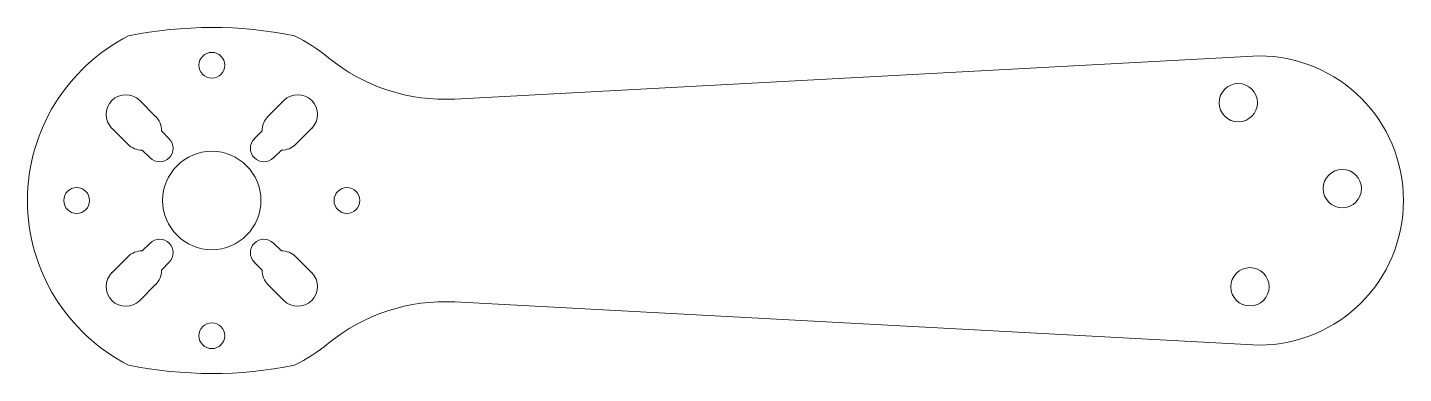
# Model space of a CAD drawing. Header units: millimetres. Extents: x -56 to 56, y -14 to 14.
import ezdxf

# ---------------------------------------------------------------- set-up
doc = ezdxf.new("R2010")
doc.units = ezdxf.units.MM

msp = doc.modelspace()

# ---------------------------------------------------------------- linework, layer by layer
at = {"color": 7, "linetype": 'Continuous', "lineweight": 15}
for p, q in [((44.24, 11.76), (-21.22, 8.25)), ((-45.57, 6.83), (-46.87, 8.13)), ((-36.43, 6.83), (-35.13, 8.13)), ((-49.13, 5.87), (-47.83, 4.57)), ((-44.46, 5.02), (-45.1, 5.66)), ((-37.54, 5.02), (-36.9, 5.66)), ((-32.87, 5.87), (-34.17, 4.57)), ((-46.66, 4.1), (-46.02, 3.46)), ((-35.34, 4.1), (-35.98, 3.46)), ((-46.66, -4.1), (-46.02, -3.46)), ((-35.34, -4.1), (-35.98, -3.46)), ((-49.13, -5.87), (-47.83, -4.57)), ((-44.46, -5.02), (-45.1, -5.66)), ((-37.54, -5.02), (-36.9, -5.66)), ((-32.87, -5.87), (-34.17, -4.57)), ((-45.57, -6.83), (-46.87, -8.13)), ((-36.43, -6.83), (-35.13, -8.13)), ((44.24, -11.76), (-21.22, -8.25))]:
    msp.add_line(p, q, dxfattribs=at)
for centre, radius in [((-41, 11), 1.05), ((42.55, 7.95), 1.56), ((-41, 0), 4), ((51.02, 0.97), 1.56), ((-52, 0), 1.05), ((-30, 0), 1.05), ((43.5, -7.02), 1.56), ((-41, -11), 1.05)]:
    msp.add_circle(centre, radius, dxfattribs=at)
for centre, radius, start, end in [((-40.98, -20.09), 34.16, 78.6592, 101.4776), ((-41, 0), 15, 116.8438, 243.1562), ((-41, 0), 15, 50.7518, 63.2929), ((-22.02, 23.23), 15, 230.7518, 273.0695), ((44.24, 0), 11.76, 270, 90), ((-48, 7), 1.6, 45, 225), ((-34, 7), 1.6, 315, 135), ((-46.7, 5.7), 1.6, 358.4325, 45), ((-35.3, 5.7), 1.6, 135, 181.5675), ((-46.7, 5.7), 1.6, 225, 271.5675), ((-45.24, 4.24), 1.1, 225, 45), ((-36.76, 4.24), 1.1, 135, 315), ((-35.3, 5.7), 1.6, 268.4325, 315), ((-45.24, -4.24), 1.1, 315, 135), ((-36.76, -4.24), 1.1, 45, 225), ((-46.7, -5.7), 1.6, 88.4325, 135), ((-35.3, -5.7), 1.6, 45, 91.5675), ((-48, -7), 1.6, 135, 315), ((-46.7, -5.7), 1.6, 315, 1.5675), ((-35.3, -5.7), 1.6, 178.4325, 225), ((-34, -7), 1.6, 225, 45), ((-22.02, -23.23), 15, 86.9305, 129.2482), ((-41, 0), 15, 296.7071, 309.2482), ((-40.98, 20.09), 34.16, 258.5224, 281.3408)]:
    msp.add_arc(centre, radius, start, end, dxfattribs=at)

doc.saveas('drawing.dxf')
